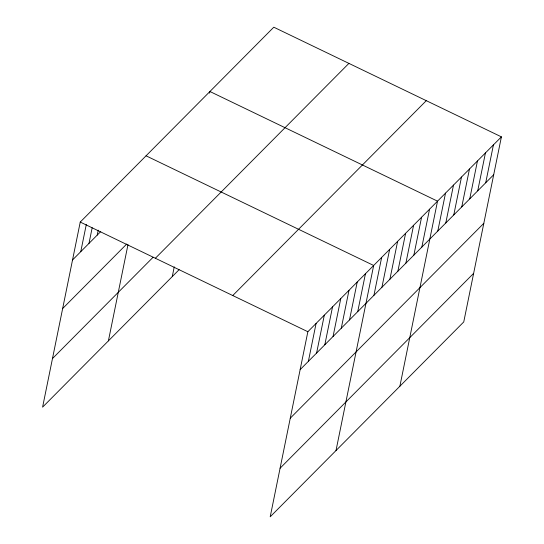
<?xml version="1.0" encoding="UTF-8"?>
<svg xmlns="http://www.w3.org/2000/svg" width="544" height="544" viewBox="0 0 544 544"><rect width="100%" height="100%" fill="white"/><g stroke="black" fill="none" stroke-linecap="round" stroke-linejoin="round"><path stroke-width="0.82" d="M501.405 136.857L307.856 331.724L270.205 516.8L463.753 321.932L501.405 136.857L273.795 27.2L80.247 222.068L42.595 407.143L179.112 269.688M80.764 251.675L86.299 224.495M88.992 243.392L92.174 227.739M97.22 235.11L98.226 230.166M108.399 340.884L127.99 244.616M172.271 276.576L174.25 266.866M209.59 93.153L209.923 91.508L437.532 201.164L399.881 386.24M308.38 361.332L316.084 323.449M316.601 353.049L324.312 315.166M324.829 344.767L332.534 306.884M333.057 336.484L340.762 298.602M341.278 328.202L348.99 290.319M349.506 319.92L357.211 282.037M357.734 311.637L365.439 273.754M336.008 450.548L373.667 265.472L146.057 155.815M373.939 295.317L381.65 257.434M381.922 287.28L389.633 249.397M389.905 279.242L397.616 241.359M397.888 271.204L405.6 233.322M405.878 263.167L413.583 225.284M413.862 255.129L421.566 217.24M421.845 247.092L429.549 209.202M437.811 231.016L445.516 193.127M445.794 222.972L453.499 185.089M453.778 214.934L461.489 177.052M461.761 206.897L469.472 169.014M469.744 198.859L477.455 160.976M477.727 190.822L485.438 152.939M485.71 182.784L493.422 144.894M72.542 259.957L100.742 231.56M62.662 308.523L126.704 244.045M52.476 358.571L153.068 257.292M155.36 258.257L348.908 63.39M232.75 295.542L426.292 100.674M300.152 369.614L493.694 174.746M290.272 418.186L483.813 223.319M280.085 468.228L473.634 273.36M80.247 222.068L307.856 331.724"/></g></svg>
